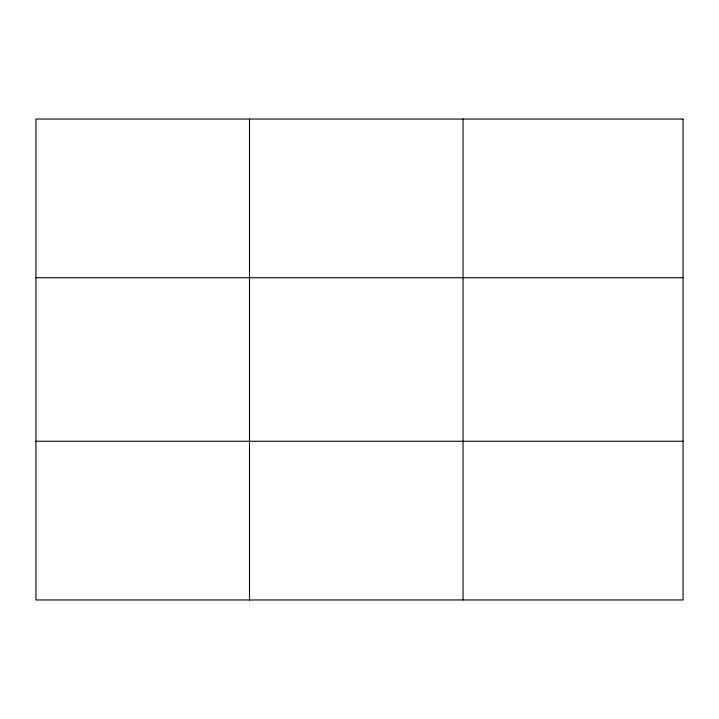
<?xml version="1.0" encoding="UTF-8"?>
<svg xmlns="http://www.w3.org/2000/svg" width="719" height="719" viewBox="0 0 719 719"><rect width="100%" height="100%" fill="white"/><g stroke="black" fill="none" stroke-linecap="round" stroke-linejoin="round"><path stroke-width="1.08" d="M249.493 119.039L249.493 599.961M463.036 119.039L463.036 599.961M35.95 277.741L683.05 277.741M35.95 441.259L683.05 441.259M683.05 119.039L683.05 599.961L35.95 599.961L35.95 119.039L683.05 119.039"/></g></svg>
